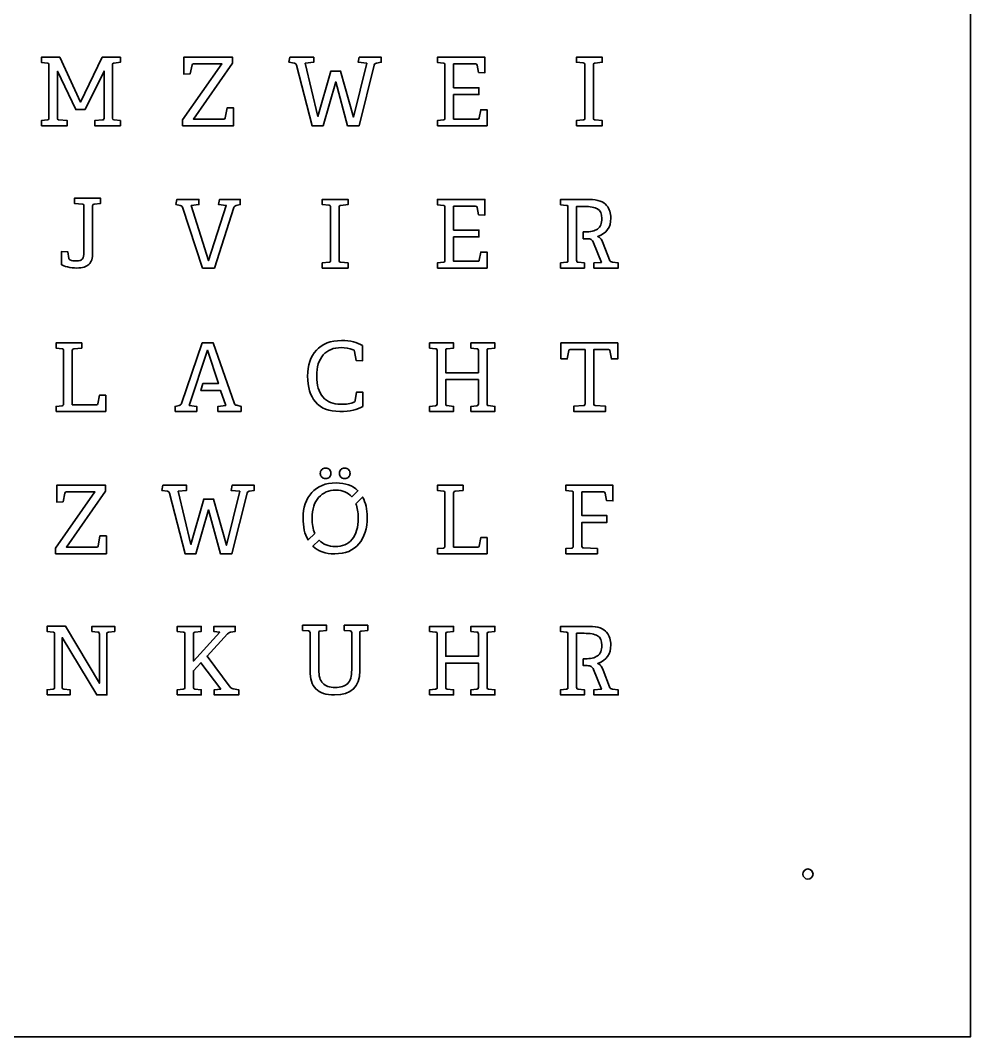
# Model space of a CAD drawing. Header units: inches. Extents: x 0 to 500, y 0 to 500.
# Drawn here: x 266.4 to 500, y 0 to 250 of the extents above; entities that cross this region are included whole.
import ezdxf

# ---------------------------------------------------------------- set-up
doc = ezdxf.new("R2010")
doc.units = ezdxf.units.IN
doc.header["$MEASUREMENT"] = 0
doc.layers.add('Layer 1', color=7, linetype='Continuous')

msp = doc.modelspace()

# ---------------------------------------------------------------- linework, layer by layer
at = {"layer": 'Layer 1', "color": 250, "lineweight": 35}
msp.add_lwpolyline([(0, 0), (500, 0), (500, 500), (0, 500), (0, 0)], dxfattribs=at)
for points, knots in [([(271.54, 224.07), (271.54, 224.07), (271.54, 225.33), (271.54, 225.33), (271.54, 225.33), (273.01, 225.49), (273.01, 225.49), (273.16, 225.5), (273.26, 225.54), (273.31, 225.6), (273.36, 225.66), (273.38, 225.78), (273.38, 225.95), (273.38, 225.95), (273.38, 239.02), (273.38, 239.02), (273.38, 239.21), (273.36, 239.33), (273.31, 239.39), (273.26, 239.44), (273.16, 239.47), (273.01, 239.49), (273.01, 239.49), (271.54, 239.65), (271.54, 239.65), (271.54, 239.65), (271.54, 240.93), (271.54, 240.93), (271.54, 240.93), (276.06, 240.93), (276.06, 240.93), (276.06, 240.93), (281.18, 229.87), (281.18, 229.87), (281.18, 229.87), (286.49, 240.93), (286.49, 240.93), (286.49, 240.93), (290.96, 240.93), (290.96, 240.93), (290.96, 240.93), (290.96, 239.67), (290.96, 239.67), (290.96, 239.67), (289.4, 239.49), (289.4, 239.49), (289.23, 239.47), (289.12, 239.44), (289.08, 239.38), (289.04, 239.32), (289.03, 239.21), (289.03, 239.04), (289.03, 239.04), (289.03, 225.95), (289.03, 225.95), (289.03, 225.69), (289.15, 225.54), (289.4, 225.51), (289.4, 225.51), (290.96, 225.33), (290.96, 225.33), (290.96, 225.33), (290.96, 224.07), (290.96, 224.07), (290.96, 224.07), (284.63, 224.07), (284.63, 224.07), (284.63, 224.07), (284.63, 225.33), (284.63, 225.33), (284.63, 225.33), (286.56, 225.49), (286.56, 225.49), (286.71, 225.5), (286.81, 225.54), (286.86, 225.59), (286.91, 225.64), (286.93, 225.76), (286.93, 225.95), (286.93, 225.95), (286.93, 237.51), (286.93, 237.51), (286.93, 237.51), (282.25, 228.03), (282.25, 228.03), (282.25, 228.03), (279.99, 228.03), (279.99, 228.03), (279.99, 228.03), (275.47, 237.49), (275.47, 237.49), (275.47, 237.49), (275.47, 225.98), (275.47, 225.98), (275.47, 225.79), (275.49, 225.67), (275.53, 225.62), (275.57, 225.56), (275.68, 225.53), (275.85, 225.51), (275.85, 225.51), (277.88, 225.33), (277.88, 225.33), (277.88, 225.33), (277.88, 224.07), (277.88, 224.07), (277.88, 224.07), (271.54, 224.07), (271.54, 224.07)], [0, 0, 0, 0, 1, 1, 1, 2, 2, 2, 3, 3, 3, 4, 4, 4, 5, 5, 5, 6, 6, 6, 7, 7, 7, 8, 8, 8, 9, 9, 9, 10, 10, 10, 11, 11, 11, 12, 12, 12, 13, 13, 13, 14, 14, 14, 15, 15, 15, 16, 16, 16, 17, 17, 17, 18, 18, 18, 19, 19, 19, 20, 20, 20, 21, 21, 21, 22, 22, 22, 23, 23, 23, 24, 24, 24, 25, 25, 25, 26, 26, 26, 27, 27, 27, 28, 28, 28, 29, 29, 29, 30, 30, 30, 31, 31, 31, 32, 32, 32, 33, 33, 33, 34, 34, 34, 35, 35, 35, 36, 36, 36, 36]), ([(306.23, 224.07), (306.23, 224.07), (306.23, 225.49), (306.23, 225.49), (306.23, 225.49), (315.92, 239.27), (315.92, 239.27), (315.92, 239.27), (308.94, 239.27), (308.94, 239.27), (308.72, 239.27), (308.6, 239.19), (308.57, 239.02), (308.57, 239.02), (308.13, 236.85), (308.13, 236.85), (308.13, 236.85), (306.54, 236.78), (306.54, 236.78), (306.54, 236.78), (306.54, 240.93), (306.54, 240.93), (306.54, 240.93), (318.54, 240.93), (318.54, 240.93), (318.54, 240.93), (318.54, 239.46), (318.54, 239.46), (318.54, 239.46), (308.92, 225.72), (308.92, 225.72), (308.92, 225.72), (316.37, 225.72), (316.37, 225.72), (316.58, 225.72), (316.71, 225.8), (316.74, 225.98), (316.74, 225.98), (317.18, 228.47), (317.18, 228.47), (317.18, 228.47), (318.77, 228.47), (318.77, 228.47), (318.77, 228.47), (318.77, 224.07), (318.77, 224.07), (318.77, 224.07), (306.23, 224.07), (306.23, 224.07)], [0, 0, 0, 0, 1, 1, 1, 2, 2, 2, 3, 3, 3, 4, 4, 4, 5, 5, 5, 6, 6, 6, 7, 7, 7, 8, 8, 8, 9, 9, 9, 10, 10, 10, 11, 11, 11, 12, 12, 12, 13, 13, 13, 14, 14, 14, 15, 15, 15, 16, 16, 16, 16]), ([(332.4, 239.67), (332.4, 239.67), (332.64, 240.93), (332.64, 240.93), (332.64, 240.93), (338.48, 240.93), (338.48, 240.93), (338.48, 240.93), (338.48, 239.67), (338.48, 239.67), (338.48, 239.67), (336.41, 239.44), (336.41, 239.44), (336.41, 239.44), (339.52, 226.38), (339.52, 226.38), (339.52, 226.38), (342.7, 237.53), (342.7, 237.53), (342.7, 237.53), (345.1, 237.53), (345.1, 237.53), (345.1, 237.53), (348.25, 226.19), (348.25, 226.19), (348.25, 226.19), (351.54, 239.44), (351.54, 239.44), (351.54, 239.44), (349.43, 239.67), (349.43, 239.67), (349.43, 239.67), (349.66, 240.93), (349.66, 240.93), (349.66, 240.93), (355.1, 240.93), (355.1, 240.93), (355.1, 240.93), (355.1, 239.67), (355.1, 239.67), (355.1, 239.67), (353.89, 239.46), (353.89, 239.46), (353.72, 239.43), (353.6, 239.39), (353.54, 239.33), (353.48, 239.27), (353.43, 239.16), (353.38, 239), (353.38, 239), (349.63, 224.07), (349.63, 224.07), (349.63, 224.07), (346.81, 224.07), (346.81, 224.07), (346.81, 224.07), (343.88, 234.87), (343.88, 234.87), (343.88, 234.87), (340.77, 224.07), (340.77, 224.07), (340.77, 224.07), (338.1, 224.07), (338.1, 224.07), (338.1, 224.07), (334.24, 239), (334.24, 239), (334.18, 239.25), (334.03, 239.39), (333.78, 239.44), (333.78, 239.44), (332.4, 239.67), (332.4, 239.67)], [0, 0, 0, 0, 1, 1, 1, 2, 2, 2, 3, 3, 3, 4, 4, 4, 5, 5, 5, 6, 6, 6, 7, 7, 7, 8, 8, 8, 9, 9, 9, 10, 10, 10, 11, 11, 11, 12, 12, 12, 13, 13, 13, 14, 14, 14, 15, 15, 15, 16, 16, 16, 17, 17, 17, 18, 18, 18, 19, 19, 19, 20, 20, 20, 21, 21, 21, 22, 22, 22, 23, 23, 23, 24, 24, 24, 24]), ([(368.9, 224.07), (368.9, 224.07), (368.9, 225.33), (368.9, 225.33), (368.9, 225.33), (370.37, 225.49), (370.37, 225.49), (370.52, 225.5), (370.62, 225.54), (370.67, 225.6), (370.72, 225.66), (370.74, 225.78), (370.74, 225.95), (370.74, 225.95), (370.74, 239.02), (370.74, 239.02), (370.74, 239.21), (370.72, 239.33), (370.67, 239.39), (370.62, 239.44), (370.52, 239.47), (370.37, 239.49), (370.37, 239.49), (368.9, 239.65), (368.9, 239.65), (368.9, 239.65), (368.9, 240.93), (368.9, 240.93), (368.9, 240.93), (380.59, 240.93), (380.59, 240.93), (380.59, 240.93), (380.59, 237.09), (380.59, 237.09), (380.59, 237.09), (379.01, 237.18), (379.01, 237.18), (379.01, 237.18), (378.68, 238.97), (378.68, 238.97), (378.63, 239.18), (378.5, 239.28), (378.28, 239.27), (378.28, 239.27), (372.88, 239.27), (372.88, 239.27), (372.88, 239.27), (372.88, 233.4), (372.88, 233.4), (372.88, 233.4), (379.1, 233.4), (379.1, 233.4), (379.1, 233.4), (379.1, 231.73), (379.1, 231.73), (379.1, 231.73), (372.88, 231.73), (372.88, 231.73), (372.88, 231.73), (372.88, 225.72), (372.88, 225.72), (372.88, 225.72), (378.8, 225.72), (378.8, 225.72), (379.01, 225.72), (379.14, 225.8), (379.17, 225.98), (379.17, 225.98), (379.54, 228), (379.54, 228), (379.54, 228), (381.1, 228), (381.1, 228), (381.1, 228), (381.1, 224.07), (381.1, 224.07), (381.1, 224.07), (368.9, 224.07), (368.9, 224.07)], [0, 0, 0, 0, 1, 1, 1, 2, 2, 2, 3, 3, 3, 4, 4, 4, 5, 5, 5, 6, 6, 6, 7, 7, 7, 8, 8, 8, 9, 9, 9, 10, 10, 10, 11, 11, 11, 12, 12, 12, 13, 13, 13, 14, 14, 14, 15, 15, 15, 16, 16, 16, 17, 17, 17, 18, 18, 18, 19, 19, 19, 20, 20, 20, 21, 21, 21, 22, 22, 22, 23, 23, 23, 24, 24, 24, 25, 25, 25, 26, 26, 26, 26]), ([(403.06, 224.07), (403.06, 224.07), (403.06, 225.33), (403.06, 225.33), (403.06, 225.33), (404.75, 225.49), (404.75, 225.49), (404.91, 225.5), (405.01, 225.54), (405.06, 225.59), (405.1, 225.64), (405.13, 225.76), (405.13, 225.96), (405.13, 225.96), (405.13, 239.04), (405.13, 239.04), (405.13, 239.23), (405.1, 239.35), (405.06, 239.4), (405.01, 239.46), (404.91, 239.49), (404.75, 239.51), (404.75, 239.51), (403.06, 239.67), (403.06, 239.67), (403.06, 239.67), (403.06, 240.93), (403.06, 240.93), (403.06, 240.93), (409.44, 240.93), (409.44, 240.93), (409.44, 240.93), (409.44, 239.67), (409.44, 239.67), (409.44, 239.67), (407.64, 239.49), (407.64, 239.49), (407.46, 239.47), (407.36, 239.44), (407.32, 239.38), (407.28, 239.32), (407.26, 239.21), (407.26, 239.04), (407.26, 239.04), (407.26, 225.98), (407.26, 225.98), (407.26, 225.79), (407.28, 225.67), (407.32, 225.62), (407.37, 225.56), (407.47, 225.53), (407.64, 225.51), (407.64, 225.51), (409.44, 225.33), (409.44, 225.33), (409.44, 225.33), (409.44, 224.07), (409.44, 224.07), (409.44, 224.07), (403.06, 224.07), (403.06, 224.07)], [0, 0, 0, 0, 1, 1, 1, 2, 2, 2, 3, 3, 3, 4, 4, 4, 5, 5, 5, 6, 6, 6, 7, 7, 7, 8, 8, 8, 9, 9, 9, 10, 10, 10, 11, 11, 11, 12, 12, 12, 13, 13, 13, 14, 14, 14, 15, 15, 15, 16, 16, 16, 17, 17, 17, 18, 18, 18, 19, 19, 19, 20, 20, 20, 20]), ([(276.44, 189.89), (276.44, 189.89), (276.44, 193.11), (276.44, 193.11), (276.44, 193.11), (278.03, 193.02), (278.03, 193.02), (278.03, 193.02), (278.26, 191.4), (278.26, 191.4), (278.27, 191.27), (278.36, 191.16), (278.54, 191.08), (279, 190.89), (279.54, 190.8), (280.14, 190.8), (280.84, 190.8), (281.32, 190.96), (281.59, 191.29), (281.85, 191.63), (281.99, 192.17), (281.99, 192.91), (281.99, 192.91), (281.99, 204.35), (281.99, 204.35), (281.99, 204.52), (281.96, 204.63), (281.91, 204.69), (281.87, 204.74), (281.77, 204.78), (281.61, 204.79), (281.61, 204.79), (279.63, 204.95), (279.63, 204.95), (279.63, 204.95), (279.63, 206.22), (279.63, 206.22), (279.63, 206.22), (286.06, 206.22), (286.06, 206.22), (286.06, 206.22), (286.06, 204.95), (286.06, 204.95), (286.06, 204.95), (284.5, 204.77), (284.5, 204.77), (284.32, 204.76), (284.21, 204.72), (284.18, 204.67), (284.14, 204.62), (284.12, 204.51), (284.12, 204.35), (284.12, 204.35), (284.12, 192.77), (284.12, 192.77), (284.12, 191.5), (283.81, 190.56), (283.21, 189.97), (282.59, 189.37), (281.61, 189.07), (280.26, 189.07), (279.45, 189.07), (278.69, 189.16), (277.97, 189.33), (277.25, 189.51), (276.74, 189.7), (276.44, 189.89)], [0, 0, 0, 0, 1, 1, 1, 2, 2, 2, 3, 3, 3, 4, 4, 4, 5, 5, 5, 6, 6, 6, 7, 7, 7, 8, 8, 8, 9, 9, 9, 10, 10, 10, 11, 11, 11, 12, 12, 12, 13, 13, 13, 14, 14, 14, 15, 15, 15, 16, 16, 16, 17, 17, 17, 18, 18, 18, 19, 19, 19, 20, 20, 20, 21, 21, 21, 22, 22, 22, 22]), ([(304.59, 204.67), (304.59, 204.67), (304.83, 205.93), (304.83, 205.93), (304.83, 205.93), (310.27, 205.93), (310.27, 205.93), (310.27, 205.93), (310.27, 204.67), (310.27, 204.67), (310.27, 204.67), (308.36, 204.46), (308.36, 204.46), (308.36, 204.46), (312.63, 190.91), (312.63, 190.91), (312.63, 190.91), (316.99, 204.46), (316.99, 204.46), (316.99, 204.46), (315.1, 204.67), (315.1, 204.67), (315.1, 204.67), (315.34, 205.93), (315.34, 205.93), (315.34, 205.93), (320.41, 205.93), (320.41, 205.93), (320.41, 205.93), (320.41, 204.67), (320.41, 204.67), (320.41, 204.67), (319.43, 204.42), (319.43, 204.42), (319.12, 204.34), (318.92, 204.19), (318.85, 203.97), (318.85, 203.97), (314.05, 189.07), (314.05, 189.07), (314.05, 189.07), (311.17, 189.07), (311.17, 189.07), (311.17, 189.07), (306.21, 204.02), (306.21, 204.02), (306.15, 204.21), (305.96, 204.34), (305.65, 204.42), (305.65, 204.42), (304.59, 204.67), (304.59, 204.67)], [0, 0, 0, 0, 1, 1, 1, 2, 2, 2, 3, 3, 3, 4, 4, 4, 5, 5, 5, 6, 6, 6, 7, 7, 7, 8, 8, 8, 9, 9, 9, 10, 10, 10, 11, 11, 11, 12, 12, 12, 13, 13, 13, 14, 14, 14, 15, 15, 15, 16, 16, 16, 17, 17, 17, 17]), ([(340.56, 189.07), (340.56, 189.07), (340.56, 190.33), (340.56, 190.33), (340.56, 190.33), (342.25, 190.49), (342.25, 190.49), (342.4, 190.5), (342.51, 190.54), (342.56, 190.59), (342.6, 190.64), (342.63, 190.76), (342.63, 190.95), (342.63, 190.95), (342.63, 204.04), (342.63, 204.04), (342.63, 204.23), (342.6, 204.35), (342.56, 204.4), (342.51, 204.46), (342.41, 204.49), (342.25, 204.51), (342.25, 204.51), (340.56, 204.67), (340.56, 204.67), (340.56, 204.67), (340.56, 205.93), (340.56, 205.93), (340.56, 205.93), (346.94, 205.93), (346.94, 205.93), (346.94, 205.93), (346.94, 204.67), (346.94, 204.67), (346.94, 204.67), (345.14, 204.49), (345.14, 204.49), (344.96, 204.47), (344.86, 204.43), (344.82, 204.38), (344.78, 204.32), (344.76, 204.21), (344.76, 204.04), (344.76, 204.04), (344.76, 190.98), (344.76, 190.98), (344.76, 190.79), (344.78, 190.67), (344.82, 190.62), (344.87, 190.56), (344.97, 190.53), (345.14, 190.51), (345.14, 190.51), (346.94, 190.33), (346.94, 190.33), (346.94, 190.33), (346.94, 189.07), (346.94, 189.07), (346.94, 189.07), (340.56, 189.07), (340.56, 189.07)], [0, 0, 0, 0, 1, 1, 1, 2, 2, 2, 3, 3, 3, 4, 4, 4, 5, 5, 5, 6, 6, 6, 7, 7, 7, 8, 8, 8, 9, 9, 9, 10, 10, 10, 11, 11, 11, 12, 12, 12, 13, 13, 13, 14, 14, 14, 15, 15, 15, 16, 16, 16, 17, 17, 17, 18, 18, 18, 19, 19, 19, 20, 20, 20, 20]), ([(368.9, 189.07), (368.9, 189.07), (368.9, 190.33), (368.9, 190.33), (368.9, 190.33), (370.37, 190.49), (370.37, 190.49), (370.52, 190.5), (370.62, 190.54), (370.67, 190.6), (370.72, 190.66), (370.74, 190.78), (370.74, 190.95), (370.74, 190.95), (370.74, 204.02), (370.74, 204.02), (370.74, 204.21), (370.72, 204.33), (370.67, 204.39), (370.62, 204.44), (370.52, 204.47), (370.37, 204.49), (370.37, 204.49), (368.9, 204.65), (368.9, 204.65), (368.9, 204.65), (368.9, 205.93), (368.9, 205.93), (368.9, 205.93), (380.59, 205.93), (380.59, 205.93), (380.59, 205.93), (380.59, 202.09), (380.59, 202.09), (380.59, 202.09), (379.01, 202.18), (379.01, 202.18), (379.01, 202.18), (378.68, 203.97), (378.68, 203.97), (378.64, 204.18), (378.5, 204.28), (378.28, 204.27), (378.28, 204.27), (372.88, 204.27), (372.88, 204.27), (372.88, 204.27), (372.88, 198.4), (372.88, 198.4), (372.88, 198.4), (379.1, 198.4), (379.1, 198.4), (379.1, 198.4), (379.1, 196.73), (379.1, 196.73), (379.1, 196.73), (372.88, 196.73), (372.88, 196.73), (372.88, 196.73), (372.88, 190.72), (372.88, 190.72), (372.88, 190.72), (378.8, 190.72), (378.8, 190.72), (379.01, 190.72), (379.14, 190.8), (379.17, 190.98), (379.17, 190.98), (379.54, 193), (379.54, 193), (379.54, 193), (381.1, 193), (381.1, 193), (381.1, 193), (381.1, 189.07), (381.1, 189.07), (381.1, 189.07), (368.9, 189.07), (368.9, 189.07)], [0, 0, 0, 0, 1, 1, 1, 2, 2, 2, 3, 3, 3, 4, 4, 4, 5, 5, 5, 6, 6, 6, 7, 7, 7, 8, 8, 8, 9, 9, 9, 10, 10, 10, 11, 11, 11, 12, 12, 12, 13, 13, 13, 14, 14, 14, 15, 15, 15, 16, 16, 16, 17, 17, 17, 18, 18, 18, 19, 19, 19, 20, 20, 20, 21, 21, 21, 22, 22, 22, 23, 23, 23, 24, 24, 24, 25, 25, 25, 26, 26, 26, 26]), ([(404.77, 197.94), (404.77, 197.94), (405.26, 197.94), (405.26, 197.94), (406.53, 197.94), (407.52, 198.18), (408.24, 198.67), (408.95, 199.16), (409.32, 200.03), (409.32, 201.29), (409.32, 202.43), (408.96, 203.2), (408.27, 203.61), (407.57, 204.02), (406.46, 204.22), (404.94, 204.22), (404.94, 204.22), (403.12, 204.22), (403.12, 204.22), (403.12, 204.22), (403.12, 190.98), (403.12, 190.98), (403.12, 190.79), (403.14, 190.67), (403.17, 190.62), (403.21, 190.56), (403.32, 190.53), (403.49, 190.51), (403.49, 190.51), (405.03, 190.33), (405.03, 190.33), (405.03, 190.33), (405.03, 189.07), (405.03, 189.07), (405.03, 189.07), (399.16, 189.07), (399.16, 189.07), (399.16, 189.07), (399.16, 190.33), (399.16, 190.33), (399.16, 190.33), (400.63, 190.49), (400.63, 190.49), (400.78, 190.5), (400.88, 190.54), (400.93, 190.6), (400.98, 190.66), (401, 190.78), (401, 190.95), (401, 190.95), (401, 204.02), (401, 204.02), (401, 204.21), (400.98, 204.33), (400.93, 204.39), (400.88, 204.44), (400.78, 204.47), (400.63, 204.49), (400.63, 204.49), (399.16, 204.65), (399.16, 204.65), (399.16, 204.65), (399.16, 205.93), (399.16, 205.93), (399.16, 205.93), (406.29, 205.93), (406.29, 205.93), (407.3, 205.93), (408.15, 205.8), (408.87, 205.54), (409.58, 205.28), (410.12, 204.92), (410.5, 204.46), (410.87, 204.01), (411.14, 203.53), (411.3, 203.02), (411.46, 202.52), (411.54, 201.97), (411.54, 201.36), (411.54, 199.11), (410.46, 197.6), (408.31, 196.82), (408.56, 196.72), (408.77, 196.58), (408.93, 196.39), (409.09, 196.21), (409.21, 196.05), (409.28, 195.89), (409.28, 195.89), (409.61, 195.12), (409.61, 195.12), (409.61, 195.12), (411.2, 191.05), (411.2, 191.05), (411.31, 190.73), (411.54, 190.56), (411.92, 190.51), (411.92, 190.51), (413.34, 190.31), (413.34, 190.31), (413.34, 190.31), (413.34, 189.07), (413.34, 189.07), (413.34, 189.07), (407.36, 189.07), (407.36, 189.07), (407.36, 189.07), (407.36, 190.33), (407.36, 190.33), (407.36, 190.33), (409.2, 190.47), (409.2, 190.47), (409.2, 190.47), (407.27, 195.29), (407.27, 195.29), (407.12, 195.66), (406.93, 195.92), (406.71, 196.05), (406.49, 196.2), (406.15, 196.27), (405.68, 196.27), (405.68, 196.27), (404.77, 196.27), (404.77, 196.27), (404.77, 196.27), (404.77, 197.94), (404.77, 197.94)], [0, 0, 0, 0, 1, 1, 1, 2, 2, 2, 3, 3, 3, 4, 4, 4, 5, 5, 5, 6, 6, 6, 7, 7, 7, 8, 8, 8, 9, 9, 9, 10, 10, 10, 11, 11, 11, 12, 12, 12, 13, 13, 13, 14, 14, 14, 15, 15, 15, 16, 16, 16, 17, 17, 17, 18, 18, 18, 19, 19, 19, 20, 20, 20, 21, 21, 21, 22, 22, 22, 23, 23, 23, 24, 24, 24, 25, 25, 25, 26, 26, 26, 27, 27, 27, 28, 28, 28, 29, 29, 29, 30, 30, 30, 31, 31, 31, 32, 32, 32, 33, 33, 33, 34, 34, 34, 35, 35, 35, 36, 36, 36, 37, 37, 37, 38, 38, 38, 39, 39, 39, 40, 40, 40, 41, 41, 41, 42, 42, 42, 42]), ([(275.15, 153.79), (275.15, 153.79), (275.15, 155.05), (275.15, 155.05), (275.15, 155.05), (276.62, 155.21), (276.62, 155.21), (276.77, 155.23), (276.87, 155.27), (276.92, 155.33), (276.97, 155.39), (276.99, 155.5), (276.99, 155.68), (276.99, 155.68), (276.99, 168.75), (276.99, 168.75), (276.99, 168.94), (276.97, 169.06), (276.92, 169.11), (276.87, 169.16), (276.77, 169.2), (276.62, 169.21), (276.62, 169.21), (275.15, 169.37), (275.15, 169.37), (275.15, 169.37), (275.15, 170.66), (275.15, 170.66), (275.15, 170.66), (281.44, 170.66), (281.44, 170.66), (281.44, 170.66), (281.44, 169.37), (281.44, 169.37), (281.44, 169.37), (279.51, 169.19), (279.51, 169.19), (279.33, 169.17), (279.22, 169.14), (279.19, 169.08), (279.15, 169.02), (279.13, 168.91), (279.13, 168.75), (279.13, 168.75), (279.13, 155.44), (279.13, 155.44), (279.13, 155.44), (285.05, 155.44), (285.05, 155.44), (285.26, 155.44), (285.39, 155.53), (285.42, 155.7), (285.42, 155.7), (285.79, 157.79), (285.79, 157.79), (285.79, 157.79), (287.35, 157.79), (287.35, 157.79), (287.35, 157.79), (287.35, 153.79), (287.35, 153.79), (287.35, 153.79), (275.15, 153.79), (275.15, 153.79)], [0, 0, 0, 0, 1, 1, 1, 2, 2, 2, 3, 3, 3, 4, 4, 4, 5, 5, 5, 6, 6, 6, 7, 7, 7, 8, 8, 8, 9, 9, 9, 10, 10, 10, 11, 11, 11, 12, 12, 12, 13, 13, 13, 14, 14, 14, 15, 15, 15, 16, 16, 16, 17, 17, 17, 18, 18, 18, 19, 19, 19, 20, 20, 20, 21, 21, 21, 21]), ([(304.38, 153.79), (304.38, 153.79), (304.38, 155.03), (304.38, 155.03), (304.38, 155.03), (305.38, 155.28), (305.38, 155.28), (305.69, 155.36), (305.89, 155.5), (305.98, 155.73), (305.98, 155.73), (311.09, 170.66), (311.09, 170.66), (311.09, 170.66), (313.8, 170.66), (313.8, 170.66), (313.8, 170.66), (319.01, 155.7), (319.01, 155.7), (319.07, 155.51), (319.26, 155.38), (319.57, 155.3), (319.57, 155.3), (320.62, 155.05), (320.62, 155.05), (320.62, 155.05), (320.62, 153.79), (320.62, 153.79), (320.62, 153.79), (314.93, 153.79), (314.93, 153.79), (314.93, 153.79), (314.93, 155.05), (314.93, 155.05), (314.93, 155.05), (316.84, 155.26), (316.84, 155.26), (316.84, 155.26), (315.58, 158.94), (315.58, 158.94), (315.58, 158.94), (310.74, 158.94), (310.74, 158.94), (310.74, 158.94), (311.25, 160.64), (311.25, 160.64), (311.25, 160.64), (315.07, 160.64), (315.07, 160.64), (315.07, 160.64), (312.37, 168.84), (312.37, 168.84), (312.37, 168.84), (307.86, 155.26), (307.86, 155.26), (307.86, 155.26), (309.74, 155.05), (309.74, 155.05), (309.74, 155.05), (309.74, 153.79), (309.74, 153.79), (309.74, 153.79), (304.38, 153.79), (304.38, 153.79)], [0, 0, 0, 0, 1, 1, 1, 2, 2, 2, 3, 3, 3, 4, 4, 4, 5, 5, 5, 6, 6, 6, 7, 7, 7, 8, 8, 8, 9, 9, 9, 10, 10, 10, 11, 11, 11, 12, 12, 12, 13, 13, 13, 14, 14, 14, 15, 15, 15, 16, 16, 16, 17, 17, 17, 18, 18, 18, 19, 19, 19, 20, 20, 20, 21, 21, 21, 21]), ([(336.97, 162.5), (336.97, 165.12), (337.69, 167.23), (339.13, 168.83), (340.56, 170.43), (342.63, 171.23), (345.34, 171.23), (347.5, 171.23), (349.21, 170.81), (350.48, 169.98), (350.48, 169.98), (350.48, 166.25), (350.48, 166.25), (350.48, 166.25), (348.9, 166.34), (348.9, 166.34), (348.9, 166.34), (348.5, 168.56), (348.5, 168.56), (348.47, 168.8), (348.37, 168.94), (348.19, 168.98), (347.2, 169.32), (346.22, 169.5), (345.24, 169.5), (343.37, 169.5), (341.9, 168.89), (340.82, 167.68), (339.75, 166.47), (339.21, 164.74), (339.21, 162.5), (339.21, 160.26), (339.73, 158.55), (340.76, 157.35), (341.79, 156.15), (343.23, 155.55), (345.08, 155.55), (346.48, 155.55), (347.56, 155.71), (348.34, 156.04), (348.53, 156.1), (348.64, 156.24), (348.66, 156.46), (348.66, 156.46), (349.03, 158.55), (349.03, 158.55), (349.03, 158.55), (350.53, 158.55), (350.53, 158.55), (350.53, 158.55), (350.53, 155.04), (350.53, 155.04), (349.28, 154.21), (347.42, 153.79), (344.94, 153.79), (342.23, 153.79), (340.22, 154.57), (338.92, 156.12), (337.62, 157.68), (336.97, 159.8), (336.97, 162.5)], [0, 0, 0, 0, 1, 1, 1, 2, 2, 2, 3, 3, 3, 4, 4, 4, 5, 5, 5, 6, 6, 6, 7, 7, 7, 8, 8, 8, 9, 9, 9, 10, 10, 10, 11, 11, 11, 12, 12, 12, 13, 13, 13, 14, 14, 14, 15, 15, 15, 16, 16, 16, 17, 17, 17, 18, 18, 18, 19, 19, 19, 20, 20, 20, 20]), ([(366.97, 153.79), (366.97, 153.79), (366.97, 155.05), (366.97, 155.05), (366.97, 155.05), (368.43, 155.21), (368.43, 155.21), (368.59, 155.23), (368.69, 155.27), (368.74, 155.33), (368.78, 155.39), (368.81, 155.5), (368.81, 155.68), (368.81, 155.68), (368.81, 168.76), (368.81, 168.76), (368.81, 168.95), (368.78, 169.07), (368.74, 169.13), (368.69, 169.18), (368.59, 169.22), (368.43, 169.23), (368.43, 169.23), (366.97, 169.39), (366.97, 169.39), (366.97, 169.39), (366.97, 170.66), (366.97, 170.66), (366.97, 170.66), (372.88, 170.66), (372.88, 170.66), (372.88, 170.66), (372.88, 169.39), (372.88, 169.39), (372.88, 169.39), (371.33, 169.21), (371.33, 169.21), (371.15, 169.2), (371.04, 169.16), (371, 169.1), (370.97, 169.05), (370.95, 168.93), (370.95, 168.76), (370.95, 168.76), (370.95, 163.32), (370.95, 163.32), (370.95, 163.32), (378.97, 163.32), (378.97, 163.32), (378.97, 163.32), (378.97, 168.76), (378.97, 168.76), (378.97, 168.95), (378.94, 169.07), (378.89, 169.13), (378.84, 169.18), (378.74, 169.22), (378.59, 169.23), (378.59, 169.23), (377.12, 169.39), (377.12, 169.39), (377.12, 169.39), (377.12, 170.66), (377.12, 170.66), (377.12, 170.66), (383.03, 170.66), (383.03, 170.66), (383.03, 170.66), (383.03, 169.39), (383.03, 169.39), (383.03, 169.39), (381.48, 169.21), (381.48, 169.21), (381.3, 169.2), (381.19, 169.16), (381.15, 169.1), (381.12, 169.05), (381.1, 168.93), (381.1, 168.76), (381.1, 168.76), (381.1, 155.7), (381.1, 155.7), (381.1, 155.51), (381.12, 155.39), (381.15, 155.34), (381.19, 155.29), (381.3, 155.25), (381.48, 155.24), (381.48, 155.24), (383.03, 155.05), (383.03, 155.05), (383.03, 155.05), (383.03, 153.79), (383.03, 153.79), (383.03, 153.79), (377.12, 153.79), (377.12, 153.79), (377.12, 153.79), (377.12, 155.05), (377.12, 155.05), (377.12, 155.05), (378.59, 155.21), (378.59, 155.21), (378.74, 155.23), (378.84, 155.27), (378.89, 155.33), (378.94, 155.39), (378.97, 155.5), (378.97, 155.68), (378.97, 155.68), (378.97, 161.64), (378.97, 161.64), (378.97, 161.64), (370.95, 161.64), (370.95, 161.64), (370.95, 161.64), (370.95, 155.7), (370.95, 155.7), (370.95, 155.51), (370.97, 155.39), (371, 155.34), (371.04, 155.29), (371.15, 155.25), (371.33, 155.24), (371.33, 155.24), (372.88, 155.05), (372.88, 155.05), (372.88, 155.05), (372.88, 153.79), (372.88, 153.79), (372.88, 153.79), (366.97, 153.79), (366.97, 153.79)], [0, 0, 0, 0, 1, 1, 1, 2, 2, 2, 3, 3, 3, 4, 4, 4, 5, 5, 5, 6, 6, 6, 7, 7, 7, 8, 8, 8, 9, 9, 9, 10, 10, 10, 11, 11, 11, 12, 12, 12, 13, 13, 13, 14, 14, 14, 15, 15, 15, 16, 16, 16, 17, 17, 17, 18, 18, 18, 19, 19, 19, 20, 20, 20, 21, 21, 21, 22, 22, 22, 23, 23, 23, 24, 24, 24, 25, 25, 25, 26, 26, 26, 27, 27, 27, 28, 28, 28, 29, 29, 29, 30, 30, 30, 31, 31, 31, 32, 32, 32, 33, 33, 33, 34, 34, 34, 35, 35, 35, 36, 36, 36, 37, 37, 37, 38, 38, 38, 39, 39, 39, 40, 40, 40, 41, 41, 41, 42, 42, 42, 43, 43, 43, 44, 44, 44, 44]), ([(399.26, 166.72), (399.26, 166.72), (399.26, 170.66), (399.26, 170.66), (399.26, 170.66), (413.24, 170.66), (413.24, 170.66), (413.24, 170.66), (413.24, 166.72), (413.24, 166.72), (413.24, 166.72), (411.68, 166.72), (411.68, 166.72), (411.68, 166.72), (411.3, 168.75), (411.3, 168.75), (411.28, 168.92), (411.15, 169), (410.93, 168.99), (410.93, 168.99), (407.33, 168.99), (407.33, 168.99), (407.33, 168.99), (407.33, 155.7), (407.33, 155.7), (407.33, 155.53), (407.34, 155.41), (407.38, 155.36), (407.42, 155.31), (407.53, 155.28), (407.7, 155.26), (407.7, 155.26), (410.26, 155.08), (410.26, 155.08), (410.26, 155.08), (410.26, 153.79), (410.26, 153.79), (410.26, 153.79), (402.42, 153.79), (402.42, 153.79), (402.42, 153.79), (402.42, 155.08), (402.42, 155.08), (402.42, 155.08), (404.81, 155.24), (404.81, 155.24), (404.96, 155.25), (405.06, 155.29), (405.11, 155.34), (405.16, 155.39), (405.19, 155.51), (405.19, 155.7), (405.19, 155.7), (405.19, 168.99), (405.19, 168.99), (405.19, 168.99), (401.57, 168.99), (401.57, 168.99), (401.35, 168.99), (401.23, 168.91), (401.2, 168.75), (401.2, 168.75), (400.83, 166.72), (400.83, 166.72), (400.83, 166.72), (399.26, 166.72), (399.26, 166.72)], [0, 0, 0, 0, 1, 1, 1, 2, 2, 2, 3, 3, 3, 4, 4, 4, 5, 5, 5, 6, 6, 6, 7, 7, 7, 8, 8, 8, 9, 9, 9, 10, 10, 10, 11, 11, 11, 12, 12, 12, 13, 13, 13, 14, 14, 14, 15, 15, 15, 16, 16, 16, 17, 17, 17, 18, 18, 18, 19, 19, 19, 20, 20, 20, 21, 21, 21, 22, 22, 22, 22]), ([(340.45, 137.65), (340.21, 137.88), (340.09, 138.18), (340.09, 138.57), (340.09, 138.96), (340.21, 139.26), (340.45, 139.49), (340.7, 139.72), (341.01, 139.84), (341.4, 139.84), (341.8, 139.84), (342.12, 139.72), (342.35, 139.49), (342.59, 139.26), (342.7, 138.96), (342.7, 138.57), (342.7, 138.18), (342.59, 137.88), (342.35, 137.65), (342.12, 137.42), (341.8, 137.3), (341.4, 137.3), (341.01, 137.3), (340.7, 137.42), (340.45, 137.65)], [0, 0, 0, 0, 1, 1, 1, 2, 2, 2, 3, 3, 3, 4, 4, 4, 5, 5, 5, 6, 6, 6, 7, 7, 7, 8, 8, 8, 8]), ([(345.15, 137.65), (344.91, 137.88), (344.8, 138.18), (344.8, 138.57), (344.8, 138.96), (344.91, 139.26), (345.15, 139.49), (345.38, 139.72), (345.7, 139.84), (346.1, 139.84), (346.5, 139.84), (346.82, 139.72), (347.06, 139.49), (347.29, 139.26), (347.41, 138.96), (347.41, 138.57), (347.41, 138.18), (347.29, 137.88), (347.06, 137.65), (346.82, 137.42), (346.5, 137.3), (346.1, 137.3), (345.7, 137.3), (345.38, 137.42), (345.15, 137.65)], [0, 0, 0, 0, 1, 1, 1, 2, 2, 2, 3, 3, 3, 4, 4, 4, 5, 5, 5, 6, 6, 6, 7, 7, 7, 8, 8, 8, 8]), ([(274.98, 118.78), (274.98, 118.78), (274.98, 120.19), (274.98, 120.19), (274.98, 120.19), (284.67, 133.98), (284.67, 133.98), (284.67, 133.98), (277.69, 133.98), (277.69, 133.98), (277.47, 133.98), (277.35, 133.89), (277.32, 133.73), (277.32, 133.73), (276.88, 131.56), (276.88, 131.56), (276.88, 131.56), (275.29, 131.48), (275.29, 131.48), (275.29, 131.48), (275.29, 135.64), (275.29, 135.64), (275.29, 135.64), (287.29, 135.64), (287.29, 135.64), (287.29, 135.64), (287.29, 134.17), (287.29, 134.17), (287.29, 134.17), (277.67, 120.42), (277.67, 120.42), (277.67, 120.42), (285.12, 120.42), (285.12, 120.42), (285.33, 120.42), (285.46, 120.51), (285.49, 120.69), (285.49, 120.69), (285.93, 123.18), (285.93, 123.18), (285.93, 123.18), (287.52, 123.18), (287.52, 123.18), (287.52, 123.18), (287.52, 118.78), (287.52, 118.78), (287.52, 118.78), (274.98, 118.78), (274.98, 118.78)], [0, 0, 0, 0, 1, 1, 1, 2, 2, 2, 3, 3, 3, 4, 4, 4, 5, 5, 5, 6, 6, 6, 7, 7, 7, 8, 8, 8, 9, 9, 9, 10, 10, 10, 11, 11, 11, 12, 12, 12, 13, 13, 13, 14, 14, 14, 15, 15, 15, 16, 16, 16, 16]), ([(301.15, 134.38), (301.15, 134.38), (301.39, 135.64), (301.39, 135.64), (301.39, 135.64), (307.23, 135.64), (307.23, 135.64), (307.23, 135.64), (307.23, 134.38), (307.23, 134.38), (307.23, 134.38), (305.16, 134.15), (305.16, 134.15), (305.16, 134.15), (308.27, 121.09), (308.27, 121.09), (308.27, 121.09), (311.45, 132.24), (311.45, 132.24), (311.45, 132.24), (313.85, 132.24), (313.85, 132.24), (313.85, 132.24), (317, 120.89), (317, 120.89), (317, 120.89), (320.29, 134.15), (320.29, 134.15), (320.29, 134.15), (318.18, 134.38), (318.18, 134.38), (318.18, 134.38), (318.41, 135.64), (318.41, 135.64), (318.41, 135.64), (323.85, 135.64), (323.85, 135.64), (323.85, 135.64), (323.85, 134.38), (323.85, 134.38), (323.85, 134.38), (322.64, 134.17), (322.64, 134.17), (322.47, 134.14), (322.35, 134.09), (322.29, 134.04), (322.23, 133.98), (322.18, 133.87), (322.13, 133.7), (322.13, 133.7), (318.38, 118.78), (318.38, 118.78), (318.38, 118.78), (315.56, 118.78), (315.56, 118.78), (315.56, 118.78), (312.63, 129.57), (312.63, 129.57), (312.63, 129.57), (309.52, 118.78), (309.52, 118.78), (309.52, 118.78), (306.85, 118.78), (306.85, 118.78), (306.85, 118.78), (302.99, 133.7), (302.99, 133.7), (302.93, 133.95), (302.78, 134.1), (302.53, 134.15), (302.53, 134.15), (301.15, 134.38), (301.15, 134.38)], [0, 0, 0, 0, 1, 1, 1, 2, 2, 2, 3, 3, 3, 4, 4, 4, 5, 5, 5, 6, 6, 6, 7, 7, 7, 8, 8, 8, 9, 9, 9, 10, 10, 10, 11, 11, 11, 12, 12, 12, 13, 13, 13, 14, 14, 14, 15, 15, 15, 16, 16, 16, 17, 17, 17, 18, 18, 18, 19, 19, 19, 20, 20, 20, 21, 21, 21, 22, 22, 22, 23, 23, 23, 24, 24, 24, 24]), ([(338.73, 123.81), (338.29, 124.85), (338.08, 126.07), (338.08, 127.59), (338.08, 129.76), (338.62, 131.44), (339.69, 132.64), (340.77, 133.83), (342.18, 134.43), (343.93, 134.43), (345.6, 134.43), (346.88, 133.92), (347.84, 132.81), (347.84, 132.81), (349.34, 134.29), (349.34, 134.29), (348.06, 135.58), (346.28, 136.21), (343.97, 136.21), (341.4, 136.21), (339.4, 135.41), (337.99, 133.82), (336.57, 132.23), (335.86, 130.15), (335.86, 127.59), (335.86, 125.42), (336.26, 123.64), (337.1, 122.19), (337.1, 122.19), (338.73, 123.81), (338.73, 123.81)], [0, 0, 0, 0, 1, 1, 1, 2, 2, 2, 3, 3, 3, 4, 4, 4, 5, 5, 5, 6, 6, 6, 7, 7, 7, 8, 8, 8, 9, 9, 9, 10, 10, 10, 10]), ([(368.9, 118.78), (368.9, 118.78), (368.9, 120.04), (368.9, 120.04), (368.9, 120.04), (370.37, 120.19), (370.37, 120.19), (370.52, 120.21), (370.62, 120.25), (370.67, 120.31), (370.72, 120.37), (370.74, 120.49), (370.74, 120.66), (370.74, 120.66), (370.74, 133.73), (370.74, 133.73), (370.74, 133.92), (370.72, 134.04), (370.67, 134.09), (370.62, 134.14), (370.52, 134.18), (370.37, 134.19), (370.37, 134.19), (368.9, 134.35), (368.9, 134.35), (368.9, 134.35), (368.9, 135.64), (368.9, 135.64), (368.9, 135.64), (375.19, 135.64), (375.19, 135.64), (375.19, 135.64), (375.19, 134.35), (375.19, 134.35), (375.19, 134.35), (373.26, 134.17), (373.26, 134.17), (373.08, 134.15), (372.97, 134.12), (372.94, 134.06), (372.9, 134), (372.88, 133.89), (372.88, 133.73), (372.88, 133.73), (372.88, 120.42), (372.88, 120.42), (372.88, 120.42), (378.8, 120.42), (378.8, 120.42), (379.01, 120.42), (379.14, 120.51), (379.17, 120.69), (379.17, 120.69), (379.54, 122.78), (379.54, 122.78), (379.54, 122.78), (381.1, 122.78), (381.1, 122.78), (381.1, 122.78), (381.1, 118.78), (381.1, 118.78), (381.1, 118.78), (368.9, 118.78), (368.9, 118.78)], [0, 0, 0, 0, 1, 1, 1, 2, 2, 2, 3, 3, 3, 4, 4, 4, 5, 5, 5, 6, 6, 6, 7, 7, 7, 8, 8, 8, 9, 9, 9, 10, 10, 10, 11, 11, 11, 12, 12, 12, 13, 13, 13, 14, 14, 14, 15, 15, 15, 16, 16, 16, 17, 17, 17, 18, 18, 18, 19, 19, 19, 20, 20, 20, 21, 21, 21, 21]), ([(400.45, 118.78), (400.45, 118.78), (400.45, 120.04), (400.45, 120.04), (400.45, 120.04), (401.92, 120.19), (401.92, 120.19), (402.07, 120.21), (402.17, 120.25), (402.22, 120.31), (402.27, 120.37), (402.29, 120.49), (402.29, 120.66), (402.29, 120.66), (402.29, 133.73), (402.29, 133.73), (402.29, 133.92), (402.27, 134.04), (402.22, 134.09), (402.17, 134.14), (402.07, 134.18), (401.92, 134.19), (401.92, 134.19), (400.45, 134.35), (400.45, 134.35), (400.45, 134.35), (400.45, 135.64), (400.45, 135.64), (400.45, 135.64), (412.05, 135.64), (412.05, 135.64), (412.05, 135.64), (412.05, 131.79), (412.05, 131.79), (412.05, 131.79), (410.47, 131.88), (410.47, 131.88), (410.47, 131.88), (410.14, 133.68), (410.14, 133.68), (410.09, 133.88), (409.96, 133.98), (409.74, 133.98), (409.74, 133.98), (404.43, 133.98), (404.43, 133.98), (404.43, 133.98), (404.43, 128.18), (404.43, 128.18), (404.43, 128.18), (410.56, 128.18), (410.56, 128.18), (410.56, 128.18), (410.56, 126.51), (410.56, 126.51), (410.56, 126.51), (404.43, 126.51), (404.43, 126.51), (404.43, 126.51), (404.43, 120.69), (404.43, 120.69), (404.43, 120.49), (404.45, 120.37), (404.49, 120.32), (404.53, 120.27), (404.63, 120.23), (404.81, 120.22), (404.81, 120.22), (408.23, 120.04), (408.23, 120.04), (408.23, 120.04), (408.23, 118.78), (408.23, 118.78), (408.23, 118.78), (400.45, 118.78), (400.45, 118.78)], [0, 0, 0, 0, 1, 1, 1, 2, 2, 2, 3, 3, 3, 4, 4, 4, 5, 5, 5, 6, 6, 6, 7, 7, 7, 8, 8, 8, 9, 9, 9, 10, 10, 10, 11, 11, 11, 12, 12, 12, 13, 13, 13, 14, 14, 14, 15, 15, 15, 16, 16, 16, 17, 17, 17, 18, 18, 18, 19, 19, 19, 20, 20, 20, 21, 21, 21, 22, 22, 22, 23, 23, 23, 24, 24, 24, 25, 25, 25, 25]), ([(343.76, 120.57), (345.52, 120.57), (346.9, 121.16), (347.91, 122.34), (348.91, 123.52), (349.42, 125.28), (349.42, 127.61), (349.42, 128.99), (349.24, 130.12), (348.86, 131.1), (348.86, 131.1), (350.5, 132.72), (350.5, 132.72), (351.27, 131.36), (351.64, 129.76), (351.64, 127.84), (351.64, 125.03), (350.95, 122.81), (349.59, 121.19), (348.23, 119.58), (346.25, 118.78), (343.64, 118.78), (341.33, 118.78), (339.57, 119.36), (338.3, 120.62), (338.3, 120.62), (339.82, 122.13), (339.82, 122.13), (340.82, 121.07), (342.11, 120.57), (343.76, 120.57)], [0, 0, 0, 0, 1, 1, 1, 2, 2, 2, 3, 3, 3, 4, 4, 4, 5, 5, 5, 6, 6, 6, 7, 7, 7, 8, 8, 8, 9, 9, 9, 10, 10, 10, 10]), ([(272.93, 84.07), (272.93, 84.07), (272.93, 85.33), (272.93, 85.33), (272.93, 85.33), (274.4, 85.49), (274.4, 85.49), (274.55, 85.5), (274.65, 85.54), (274.7, 85.6), (274.75, 85.66), (274.77, 85.78), (274.77, 85.95), (274.77, 85.95), (274.77, 99.04), (274.77, 99.04), (274.77, 99.23), (274.75, 99.35), (274.7, 99.4), (274.65, 99.46), (274.55, 99.49), (274.4, 99.51), (274.4, 99.51), (272.93, 99.67), (272.93, 99.67), (272.93, 99.67), (272.93, 100.95), (272.93, 100.95), (272.93, 100.95), (277.49, 100.95), (277.49, 100.95), (277.49, 100.95), (285.78, 86.95), (285.78, 86.95), (285.78, 86.95), (285.78, 99.04), (285.78, 99.04), (285.78, 99.23), (285.75, 99.35), (285.71, 99.4), (285.66, 99.46), (285.57, 99.49), (285.41, 99.51), (285.41, 99.51), (283.95, 99.67), (283.95, 99.67), (283.95, 99.67), (283.95, 100.93), (283.95, 100.93), (283.95, 100.93), (289.57, 100.93), (289.57, 100.93), (289.57, 100.93), (289.57, 99.67), (289.57, 99.67), (289.57, 99.67), (288.02, 99.49), (288.02, 99.49), (287.84, 99.47), (287.73, 99.43), (287.7, 99.38), (287.66, 99.32), (287.64, 99.21), (287.64, 99.04), (287.64, 99.04), (287.64, 84.07), (287.64, 84.07), (287.64, 84.07), (285.15, 84.07), (285.15, 84.07), (285.15, 84.07), (276.66, 98.15), (276.66, 98.15), (276.66, 98.15), (276.66, 85.98), (276.66, 85.98), (276.66, 85.79), (276.68, 85.67), (276.71, 85.62), (276.75, 85.56), (276.85, 85.53), (277.02, 85.51), (277.02, 85.51), (278.59, 85.33), (278.59, 85.33), (278.59, 85.33), (278.59, 84.07), (278.59, 84.07), (278.59, 84.07), (272.93, 84.07), (272.93, 84.07)], [0, 0, 0, 0, 1, 1, 1, 2, 2, 2, 3, 3, 3, 4, 4, 4, 5, 5, 5, 6, 6, 6, 7, 7, 7, 8, 8, 8, 9, 9, 9, 10, 10, 10, 11, 11, 11, 12, 12, 12, 13, 13, 13, 14, 14, 14, 15, 15, 15, 16, 16, 16, 17, 17, 17, 18, 18, 18, 19, 19, 19, 20, 20, 20, 21, 21, 21, 22, 22, 22, 23, 23, 23, 24, 24, 24, 25, 25, 25, 26, 26, 26, 27, 27, 27, 28, 28, 28, 29, 29, 29, 30, 30, 30, 30]), ([(304.93, 84.07), (304.93, 84.07), (304.93, 85.33), (304.93, 85.33), (304.93, 85.33), (306.4, 85.49), (306.4, 85.49), (306.55, 85.5), (306.66, 85.54), (306.7, 85.6), (306.75, 85.66), (306.78, 85.78), (306.78, 85.95), (306.78, 85.95), (306.78, 99.04), (306.78, 99.04), (306.78, 99.23), (306.75, 99.35), (306.7, 99.4), (306.66, 99.46), (306.55, 99.49), (306.4, 99.51), (306.4, 99.51), (304.93, 99.67), (304.93, 99.67), (304.93, 99.67), (304.93, 100.93), (304.93, 100.93), (304.93, 100.93), (310.85, 100.93), (310.85, 100.93), (310.85, 100.93), (310.85, 99.67), (310.85, 99.67), (310.85, 99.67), (309.29, 99.49), (309.29, 99.49), (309.11, 99.47), (309.01, 99.43), (308.97, 99.38), (308.94, 99.32), (308.92, 99.21), (308.92, 99.04), (308.92, 99.04), (308.92, 92.38), (308.92, 92.38), (308.92, 92.38), (315.39, 99.46), (315.39, 99.46), (315.39, 99.46), (313.95, 99.65), (313.95, 99.65), (313.95, 99.65), (313.95, 100.93), (313.95, 100.93), (313.95, 100.93), (319.18, 100.93), (319.18, 100.93), (319.18, 100.93), (319.18, 99.67), (319.18, 99.67), (319.18, 99.67), (318, 99.46), (318, 99.46), (317.7, 99.42), (317.47, 99.28), (317.3, 99.06), (317.3, 99.06), (312.25, 93.62), (312.25, 93.62), (312.25, 93.62), (317.98, 85.94), (317.98, 85.94), (318.11, 85.73), (318.34, 85.6), (318.65, 85.56), (318.65, 85.56), (320.07, 85.33), (320.07, 85.33), (320.07, 85.33), (320.07, 84.07), (320.07, 84.07), (320.07, 84.07), (314.02, 84.07), (314.02, 84.07), (314.02, 84.07), (314.02, 85.33), (314.02, 85.33), (314.02, 85.33), (315.62, 85.51), (315.62, 85.51), (315.62, 85.51), (310.74, 91.98), (310.74, 91.98), (310.74, 91.98), (308.92, 90), (308.92, 90), (308.92, 90), (308.92, 85.98), (308.92, 85.98), (308.92, 85.79), (308.94, 85.67), (308.97, 85.61), (309.01, 85.56), (309.11, 85.53), (309.29, 85.51), (309.29, 85.51), (310.85, 85.33), (310.85, 85.33), (310.85, 85.33), (310.85, 84.07), (310.85, 84.07), (310.85, 84.07), (304.93, 84.07), (304.93, 84.07)], [0, 0, 0, 0, 1, 1, 1, 2, 2, 2, 3, 3, 3, 4, 4, 4, 5, 5, 5, 6, 6, 6, 7, 7, 7, 8, 8, 8, 9, 9, 9, 10, 10, 10, 11, 11, 11, 12, 12, 12, 13, 13, 13, 14, 14, 14, 15, 15, 15, 16, 16, 16, 17, 17, 17, 18, 18, 18, 19, 19, 19, 20, 20, 20, 21, 21, 21, 22, 22, 22, 23, 23, 23, 24, 24, 24, 25, 25, 25, 26, 26, 26, 27, 27, 27, 28, 28, 28, 29, 29, 29, 30, 30, 30, 31, 31, 31, 32, 32, 32, 33, 33, 33, 34, 34, 34, 35, 35, 35, 36, 36, 36, 37, 37, 37, 38, 38, 38, 38]), ([(335.73, 99.95), (335.73, 99.95), (335.73, 101.22), (335.73, 101.22), (335.73, 101.22), (341.66, 101.22), (341.66, 101.22), (341.66, 101.22), (341.66, 99.95), (341.66, 99.95), (341.66, 99.95), (340.09, 99.77), (340.09, 99.77), (339.91, 99.76), (339.81, 99.72), (339.77, 99.66), (339.74, 99.61), (339.72, 99.49), (339.72, 99.32), (339.72, 99.32), (339.72, 90.29), (339.72, 90.29), (339.72, 88.73), (340.05, 87.61), (340.71, 86.92), (341.37, 86.23), (342.38, 85.89), (343.75, 85.89), (345.16, 85.89), (346.18, 86.21), (346.84, 86.86), (347.49, 87.52), (347.82, 88.64), (347.82, 90.22), (347.82, 90.22), (347.82, 99.32), (347.82, 99.32), (347.82, 99.51), (347.79, 99.63), (347.75, 99.69), (347.7, 99.74), (347.6, 99.78), (347.45, 99.79), (347.45, 99.79), (345.99, 99.95), (345.99, 99.95), (345.99, 99.95), (345.99, 101.22), (345.99, 101.22), (345.99, 101.22), (351.77, 101.22), (351.77, 101.22), (351.77, 101.22), (351.77, 99.95), (351.77, 99.95), (351.77, 99.95), (350.2, 99.77), (350.2, 99.77), (350.02, 99.76), (349.92, 99.72), (349.88, 99.66), (349.85, 99.61), (349.83, 99.49), (349.83, 99.32), (349.83, 99.32), (349.83, 89.99), (349.83, 89.99), (349.83, 86.05), (347.76, 84.08), (343.61, 84.07), (341.48, 84.07), (339.94, 84.56), (339, 85.55), (338.05, 86.54), (337.58, 88.04), (337.58, 90.04), (337.58, 90.04), (337.58, 99.32), (337.58, 99.32), (337.58, 99.51), (337.55, 99.63), (337.5, 99.69), (337.46, 99.74), (337.36, 99.78), (337.21, 99.79), (337.21, 99.79), (335.73, 99.95), (335.73, 99.95)], [0, 0, 0, 0, 1, 1, 1, 2, 2, 2, 3, 3, 3, 4, 4, 4, 5, 5, 5, 6, 6, 6, 7, 7, 7, 8, 8, 8, 9, 9, 9, 10, 10, 10, 11, 11, 11, 12, 12, 12, 13, 13, 13, 14, 14, 14, 15, 15, 15, 16, 16, 16, 17, 17, 17, 18, 18, 18, 19, 19, 19, 20, 20, 20, 21, 21, 21, 22, 22, 22, 23, 23, 23, 24, 24, 24, 25, 25, 25, 26, 26, 26, 27, 27, 27, 28, 28, 28, 29, 29, 29, 29]), ([(366.97, 84.07), (366.97, 84.07), (366.97, 85.33), (366.97, 85.33), (366.97, 85.33), (368.43, 85.49), (368.43, 85.49), (368.59, 85.5), (368.69, 85.54), (368.74, 85.6), (368.79, 85.66), (368.81, 85.78), (368.81, 85.95), (368.81, 85.95), (368.81, 99.04), (368.81, 99.04), (368.81, 99.23), (368.79, 99.35), (368.74, 99.4), (368.69, 99.46), (368.59, 99.49), (368.43, 99.51), (368.43, 99.51), (366.97, 99.67), (366.97, 99.67), (366.97, 99.67), (366.97, 100.93), (366.97, 100.93), (366.97, 100.93), (372.88, 100.93), (372.88, 100.93), (372.88, 100.93), (372.88, 99.67), (372.88, 99.67), (372.88, 99.67), (371.33, 99.49), (371.33, 99.49), (371.15, 99.47), (371.04, 99.43), (371, 99.38), (370.97, 99.32), (370.95, 99.21), (370.95, 99.04), (370.95, 99.04), (370.95, 93.59), (370.95, 93.59), (370.95, 93.59), (378.97, 93.59), (378.97, 93.59), (378.97, 93.59), (378.97, 99.04), (378.97, 99.04), (378.97, 99.23), (378.94, 99.35), (378.89, 99.4), (378.84, 99.46), (378.74, 99.49), (378.59, 99.51), (378.59, 99.51), (377.12, 99.67), (377.12, 99.67), (377.12, 99.67), (377.12, 100.93), (377.12, 100.93), (377.12, 100.93), (383.03, 100.93), (383.03, 100.93), (383.03, 100.93), (383.03, 99.67), (383.03, 99.67), (383.03, 99.67), (381.48, 99.49), (381.48, 99.49), (381.3, 99.47), (381.19, 99.43), (381.15, 99.38), (381.12, 99.32), (381.1, 99.21), (381.1, 99.04), (381.1, 99.04), (381.1, 85.98), (381.1, 85.98), (381.1, 85.79), (381.12, 85.67), (381.15, 85.61), (381.19, 85.56), (381.3, 85.53), (381.48, 85.51), (381.48, 85.51), (383.03, 85.33), (383.03, 85.33), (383.03, 85.33), (383.03, 84.07), (383.03, 84.07), (383.03, 84.07), (377.12, 84.07), (377.12, 84.07), (377.12, 84.07), (377.12, 85.33), (377.12, 85.33), (377.12, 85.33), (378.59, 85.49), (378.59, 85.49), (378.74, 85.5), (378.84, 85.54), (378.89, 85.6), (378.94, 85.66), (378.97, 85.78), (378.97, 85.95), (378.97, 85.95), (378.97, 91.91), (378.97, 91.91), (378.97, 91.91), (370.95, 91.91), (370.95, 91.91), (370.95, 91.91), (370.95, 85.98), (370.95, 85.98), (370.95, 85.79), (370.97, 85.67), (371, 85.61), (371.04, 85.56), (371.15, 85.53), (371.33, 85.51), (371.33, 85.51), (372.88, 85.33), (372.88, 85.33), (372.88, 85.33), (372.88, 84.07), (372.88, 84.07), (372.88, 84.07), (366.97, 84.07), (366.97, 84.07)], [0, 0, 0, 0, 1, 1, 1, 2, 2, 2, 3, 3, 3, 4, 4, 4, 5, 5, 5, 6, 6, 6, 7, 7, 7, 8, 8, 8, 9, 9, 9, 10, 10, 10, 11, 11, 11, 12, 12, 12, 13, 13, 13, 14, 14, 14, 15, 15, 15, 16, 16, 16, 17, 17, 17, 18, 18, 18, 19, 19, 19, 20, 20, 20, 21, 21, 21, 22, 22, 22, 23, 23, 23, 24, 24, 24, 25, 25, 25, 26, 26, 26, 27, 27, 27, 28, 28, 28, 29, 29, 29, 30, 30, 30, 31, 31, 31, 32, 32, 32, 33, 33, 33, 34, 34, 34, 35, 35, 35, 36, 36, 36, 37, 37, 37, 38, 38, 38, 39, 39, 39, 40, 40, 40, 41, 41, 41, 42, 42, 42, 43, 43, 43, 44, 44, 44, 44]), ([(404.77, 92.94), (404.77, 92.94), (405.26, 92.94), (405.26, 92.94), (406.53, 92.94), (407.52, 93.18), (408.24, 93.67), (408.95, 94.15), (409.32, 95.03), (409.32, 96.29), (409.32, 97.43), (408.97, 98.2), (408.27, 98.61), (407.57, 99.02), (406.46, 99.22), (404.94, 99.22), (404.94, 99.22), (403.12, 99.22), (403.12, 99.22), (403.12, 99.22), (403.12, 85.98), (403.12, 85.98), (403.12, 85.79), (403.14, 85.67), (403.17, 85.62), (403.21, 85.56), (403.32, 85.53), (403.49, 85.51), (403.49, 85.51), (405.03, 85.33), (405.03, 85.33), (405.03, 85.33), (405.03, 84.07), (405.03, 84.07), (405.03, 84.07), (399.16, 84.07), (399.16, 84.07), (399.16, 84.07), (399.16, 85.33), (399.16, 85.33), (399.16, 85.33), (400.63, 85.49), (400.63, 85.49), (400.78, 85.5), (400.88, 85.54), (400.93, 85.6), (400.98, 85.66), (401, 85.78), (401, 85.95), (401, 85.95), (401, 99.02), (401, 99.02), (401, 99.21), (400.98, 99.33), (400.93, 99.39), (400.88, 99.44), (400.78, 99.47), (400.63, 99.49), (400.63, 99.49), (399.16, 99.64), (399.16, 99.64), (399.16, 99.64), (399.16, 100.93), (399.16, 100.93), (399.16, 100.93), (406.29, 100.93), (406.29, 100.93), (407.3, 100.93), (408.15, 100.8), (408.87, 100.54), (409.58, 100.28), (410.12, 99.92), (410.5, 99.46), (410.87, 99.01), (411.14, 98.53), (411.3, 98.02), (411.46, 97.52), (411.54, 96.97), (411.54, 96.36), (411.54, 94.11), (410.46, 92.6), (408.31, 91.82), (408.56, 91.72), (408.77, 91.58), (408.93, 91.39), (409.09, 91.21), (409.21, 91.05), (409.28, 90.89), (409.28, 90.89), (409.61, 90.12), (409.61, 90.12), (409.61, 90.12), (411.2, 86.05), (411.2, 86.05), (411.31, 85.73), (411.54, 85.56), (411.92, 85.51), (411.92, 85.51), (413.34, 85.31), (413.34, 85.31), (413.34, 85.31), (413.34, 84.07), (413.34, 84.07), (413.34, 84.07), (407.36, 84.07), (407.36, 84.07), (407.36, 84.07), (407.36, 85.33), (407.36, 85.33), (407.36, 85.33), (409.2, 85.47), (409.2, 85.47), (409.2, 85.47), (407.27, 90.29), (407.27, 90.29), (407.12, 90.66), (406.93, 90.92), (406.71, 91.05), (406.49, 91.19), (406.15, 91.27), (405.68, 91.27), (405.68, 91.27), (404.77, 91.27), (404.77, 91.27), (404.77, 91.27), (404.77, 92.94), (404.77, 92.94)], [0, 0, 0, 0, 1, 1, 1, 2, 2, 2, 3, 3, 3, 4, 4, 4, 5, 5, 5, 6, 6, 6, 7, 7, 7, 8, 8, 8, 9, 9, 9, 10, 10, 10, 11, 11, 11, 12, 12, 12, 13, 13, 13, 14, 14, 14, 15, 15, 15, 16, 16, 16, 17, 17, 17, 18, 18, 18, 19, 19, 19, 20, 20, 20, 21, 21, 21, 22, 22, 22, 23, 23, 23, 24, 24, 24, 25, 25, 25, 26, 26, 26, 27, 27, 27, 28, 28, 28, 29, 29, 29, 30, 30, 30, 31, 31, 31, 32, 32, 32, 33, 33, 33, 34, 34, 34, 35, 35, 35, 36, 36, 36, 37, 37, 37, 38, 38, 38, 39, 39, 39, 40, 40, 40, 41, 41, 41, 42, 42, 42, 42]), ([(461.25, 40), (461.25, 39.31), (460.69, 38.75), (460, 38.75), (459.31, 38.75), (458.75, 39.31), (458.75, 40), (458.75, 40.69), (459.31, 41.25), (460, 41.25), (460.69, 41.25), (461.25, 40.69), (461.25, 40)], [0, 0, 0, 0, 1, 1, 1, 2, 2, 2, 3, 3, 3, 4, 4, 4, 4])]:
    msp.add_open_spline(points, degree=3, knots=knots, dxfattribs=at)

doc.saveas('drawing.dxf')
